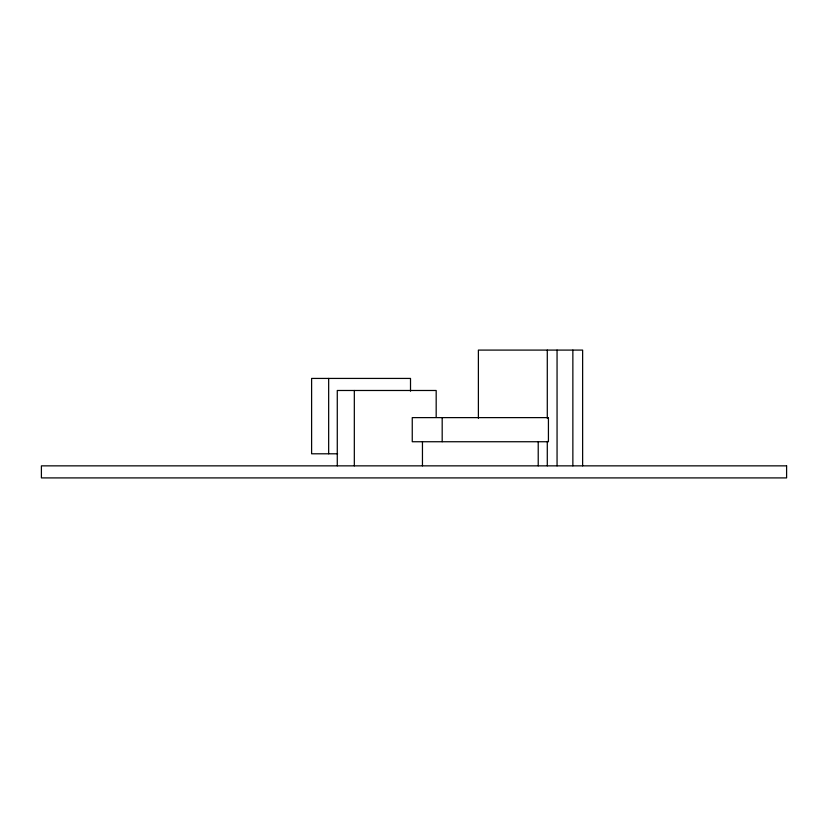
<?xml version="1.0" encoding="UTF-8"?>
<svg xmlns="http://www.w3.org/2000/svg" width="828" height="828" viewBox="0 0 828 828"><rect width="100%" height="100%" fill="white"/><g stroke="black" fill="none" stroke-linecap="round" stroke-linejoin="round"><path stroke-width="1.24" d="M337.617 453.796L311.607 453.796L311.607 378.427L410.512 378.427L410.512 391.199M582.633 465.853L582.633 350.089L478.387 350.089L478.387 418.264M572.862 350.089L572.862 465.853M557.058 350.089L557.058 465.853M547.287 350.089L547.287 418.264M547.287 441.417L547.287 465.853M538.221 441.738L538.221 465.853M442.183 417.622L442.183 441.738M436.18 417.312L436.18 390.485L337.275 390.485L337.275 465.853M422.456 441.738L422.456 465.853M354.322 390.485L354.322 465.853M328.664 378.427L328.664 453.796M548.426 417.622L412.251 417.622L412.251 441.738L548.426 441.738L548.426 417.622M786.6 465.853L41.4 465.853L41.4 477.911L786.6 477.911L786.6 465.853"/></g></svg>
